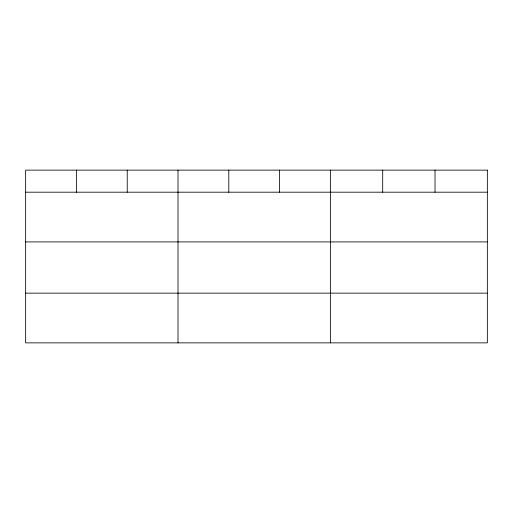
<?xml version="1.0" encoding="UTF-8"?>
<svg xmlns="http://www.w3.org/2000/svg" width="513" height="513" viewBox="0 0 513 513"><rect width="100%" height="100%" fill="white"/><g stroke="black" fill="none" stroke-linecap="round" stroke-linejoin="round"><path stroke-width="0.77" d="M25.65 192.195L487.35 192.195M25.65 241.918L487.35 241.918M25.65 293.147L487.35 293.147M435.024 170.13L435.024 192.195M382.698 170.13L382.698 192.195M330.372 170.13L330.372 342.87M279.585 170.13L279.585 192.195M228.798 170.13L228.798 192.195M178.011 170.13L178.011 342.87M127.224 170.13L127.224 192.195M76.437 170.13L76.437 192.195M487.35 170.13L25.65 170.13L25.65 342.87L487.35 342.87L487.35 170.13"/></g></svg>
